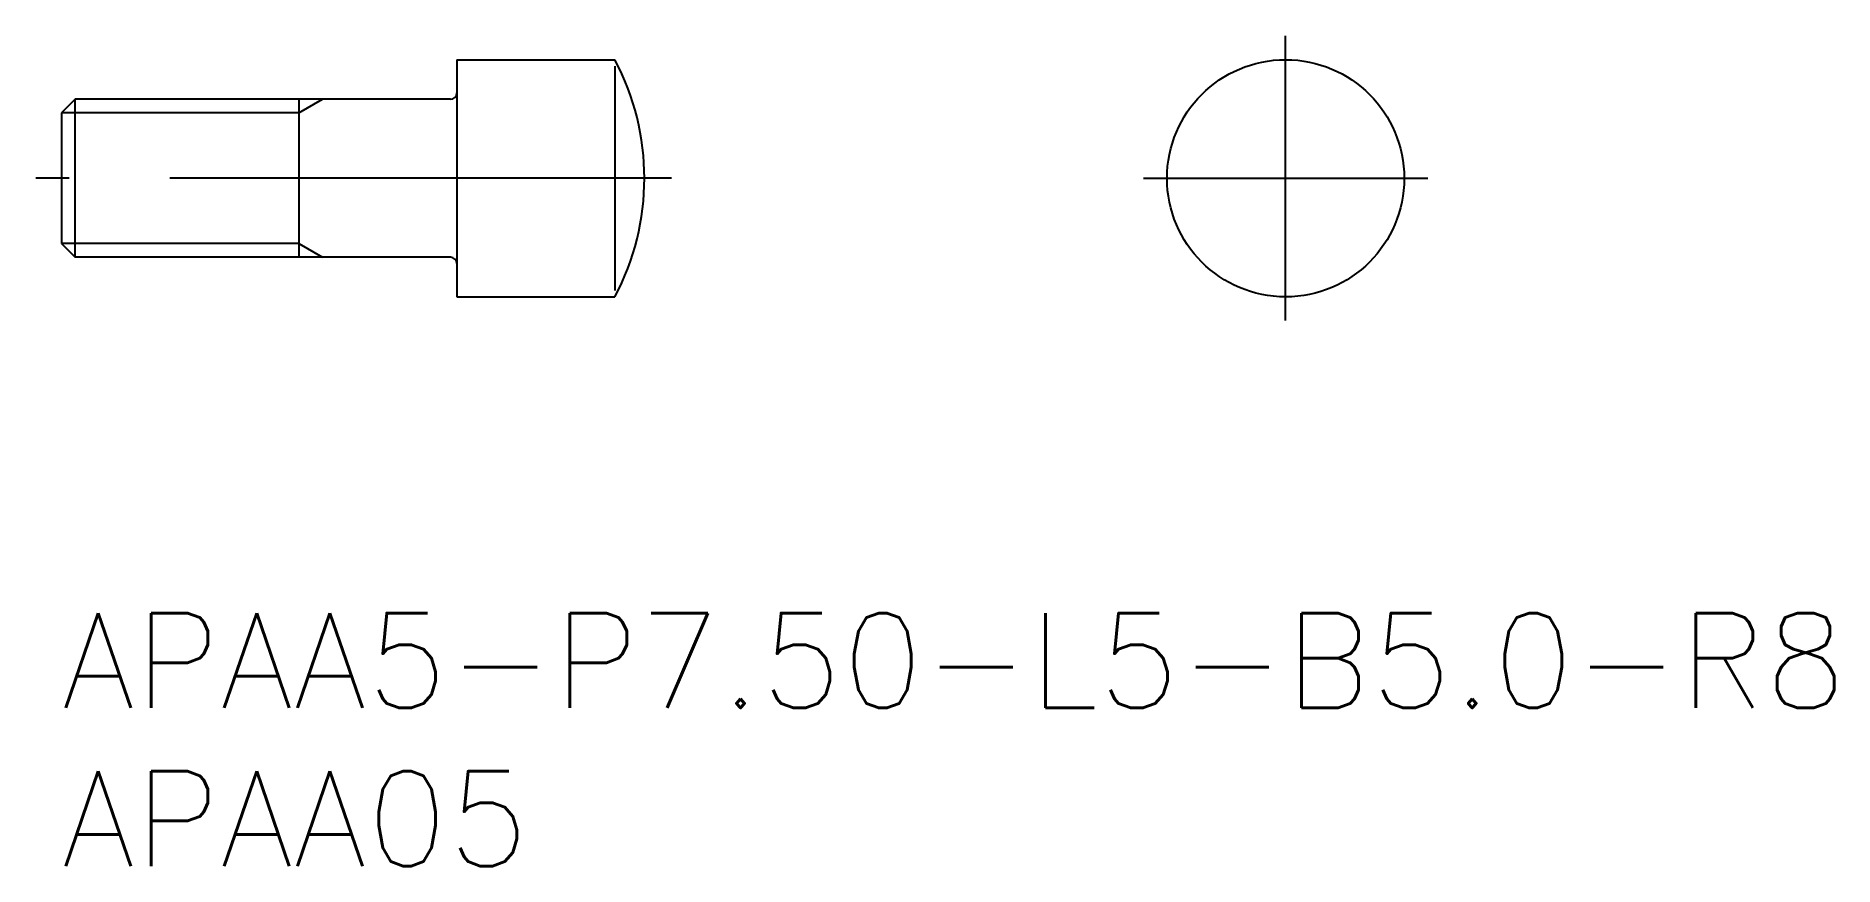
# Model space of a CAD drawing. Extents: x -0.8 to 56.1, y -8 to 18.2.
import ezdxf

# ---------------------------------------------------------------- set-up
doc = ezdxf.new("R2010")
doc.units = 0
doc.header["$LTSCALE"] = 0.5
doc.linetypes.add('CENTER', pattern=[50.8, 31.75, -6.35, 6.35, -6.35])
for name, color, linetype in [('MSM_CENTER', 1, 'CENTER'), ('MSM_CONTINUOUS', 7, 'CONTINUOUS'), ('MSM_NARROW', 5, 'CONTINUOUS'), ('MSM_PART_NUMBER', 7, 'CONTINUOUS')]:
    doc.layers.add(name, color=color, linetype=linetype)
doc.styles.get("Standard").update_dxf_attribs({"font": 'txt.shx', "height": 1.5, "bigfont": 'bigfont.shx'})

# ---------------------------------------------------------------- blocks, each defined once
blk = doc.blocks.new('*U11')
at = {"layer": 'MSM_PART_NUMBER'}
blk.add_text('APAA5-P7.50-L5-B5.0-R8', height=3, dxfattribs=at).set_placement((0, -3))
blk = doc.blocks.new('*U12')
at = {"layer": 'MSM_PART_NUMBER'}
blk.add_text('APAA05', height=3, dxfattribs=at).set_placement((0, -8))

msp = doc.modelspace()

# ---------------------------------------------------------------- linework, layer by layer
at = {"layer": 'MSM_CENTER'}
for p, q in [((38.712, 9.25), (38.712, 18.25)), ((19.293, 13.75), (-0.811, 13.75)), ((34.212, 13.75), (43.212, 13.75))]:
    msp.add_line(p, q, dxfattribs=at)
at = {"layer": 'MSM_CONTINUOUS'}
for p, q in [((12.5, 17.5), (12.5, 10)), ((12.5, 17.5), (17.5, 17.5)), ((0.433, 16.25), (0, 15.817)), ((12.3, 16.25), (0.433, 16.25)), ((0.433, 11.25), (0.433, 16.25)), ((7.5, 16.25), (7.5, 11.25)), ((0, 15.817), (0, 11.683)), ((0, 11.683), (0.433, 11.25)), ((12.3, 11.25), (0.433, 11.25)), ((12.5, 10), (17.5, 10))]:
    msp.add_line(p, q, dxfattribs=at)
msp.add_circle((38.712, 13.75), 3.75, dxfattribs=at)
for centre, radius, start, end in [((10.433, 13.75), 8, 332.0468, 27.9532), ((12.3, 16.45), 0.2, 270, 0), ((12.3, 11.05), 0.2, 0, 90)]:
    msp.add_arc(centre, radius, start, end, dxfattribs=at)
at = {"layer": 'MSM_NARROW'}
for p, q in [((17.5, 17.3), (17.5, 10.2)), ((7.5, 15.817), (8.25, 16.25)), ((7.5, 15.817), (0, 15.817)), ((7.5, 11.683), (0, 11.683)), ((7.5, 11.683), (8.25, 11.25))]:
    msp.add_line(p, q, dxfattribs=at)

# ---------------------------------------------------------------- block references
at = {"layer": 'MSM_CONTINUOUS'}
for name in ['*U11', '*U12']:
    msp.add_blockref(name, (0, 0), dxfattribs=at)

doc.saveas('drawing.dxf')
